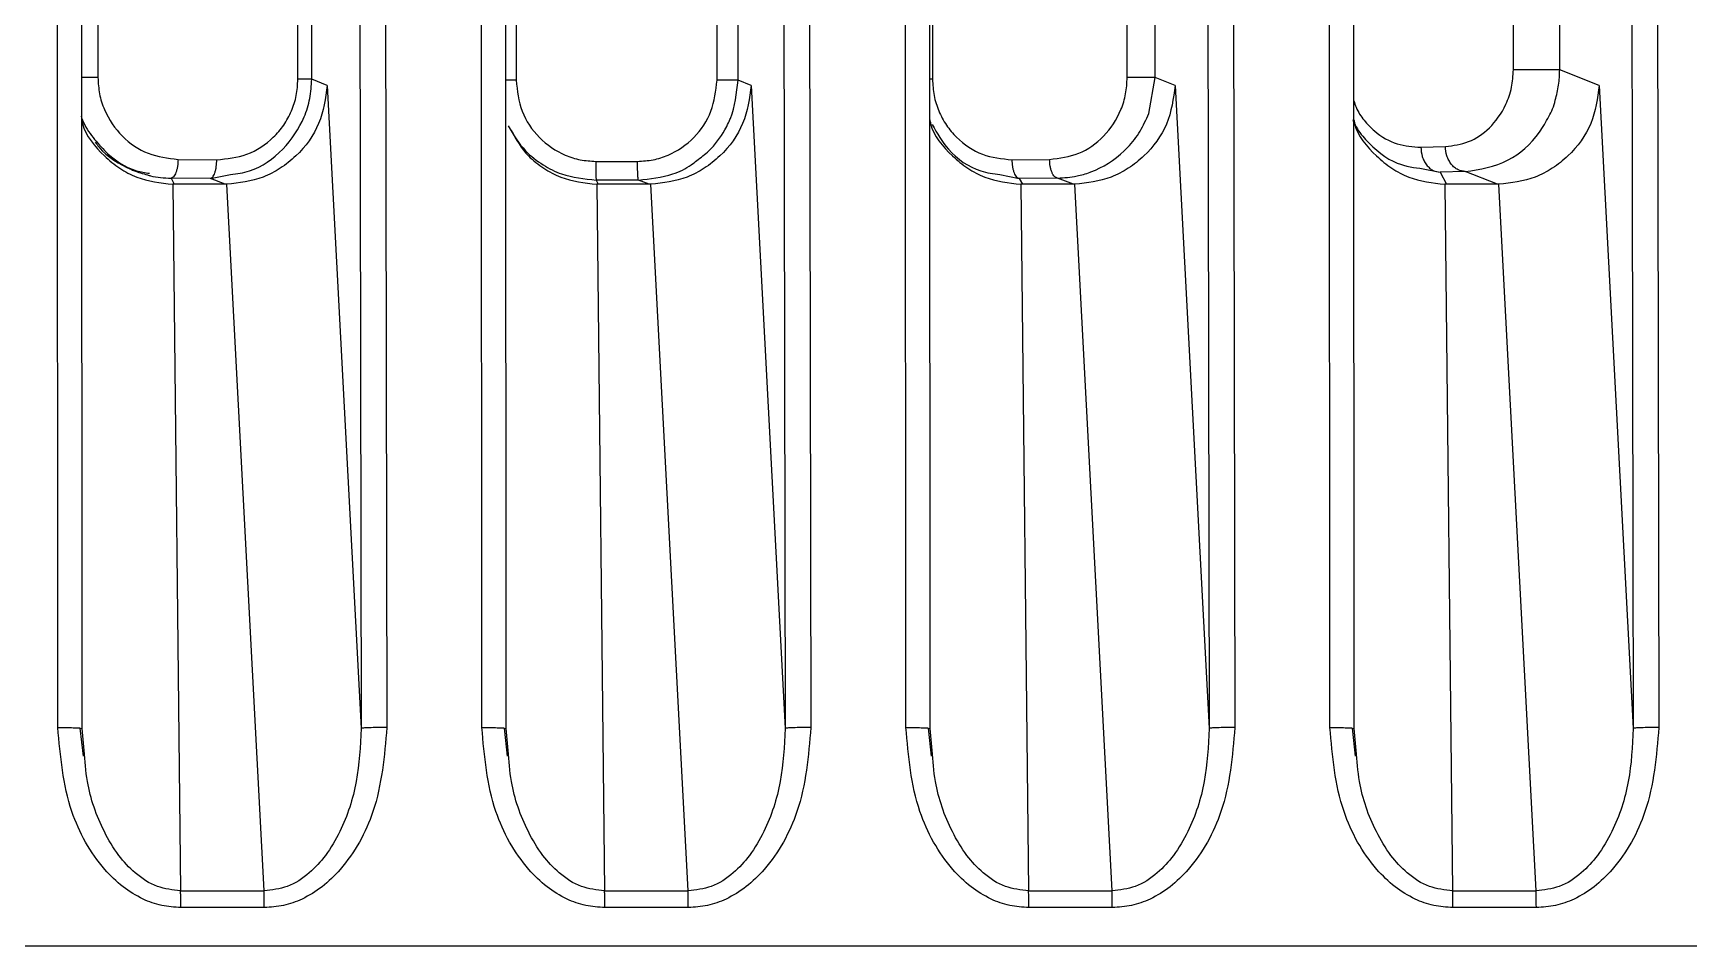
# Model space of a CAD drawing. Header units: millimetres. Extents: x 0 to 297, y 0 to 210.
# Drawn here: x 157.1 to 161.524, y 182.72 to 185.159 of the extents above; entities that cross this region are included whole.
import ezdxf

# ---------------------------------------------------------------- set-up
doc = ezdxf.new("R2010")
doc.units = ezdxf.units.MM
doc.layers.add('图框', color=7, linetype='Continuous')
doc.dimstyles.new('SLDDIMSTYLE0', dxfattribs={"dimtxt": 0.18, "dimasz": 1.016, "dimexe": 0, "dimexo": 0.0625, "dimgap": 0, "dimtad": 0, "dimtih": 1, "dimtoh": 1, "dimdec": 0, "dimrnd": 1e-09, "dimzin": 0, "dimdsep": 46, "dimtxsty": 'Standard', "dimblk1": 'DOT', "dimblk2": 'DOT', "dimsah": 1, "dimcen": 0.09, "dimadec": 0, "dimazin": 0, "dimtfac": 1.016, "dimtdec": 0, "dimtofl": 0, "dimtmove": 0, "dimatfit": 3, "dimldrblk": 'DOT', "dimfxl": 1, "dimfrac": 2, "dimtolj": 1, "dimtzin": 0, "dimarcsym": 0})

# ---------------------------------------------------------------- blocks, each defined once
blk = doc.blocks.new('_Dot')
at = {"color": 0, "linetype": 'ByBlock', "lineweight": -2}
blk.add_line((-0.5, 0), (-1, 0), dxfattribs=at)
at = {"color": 0, "linetype": 'ByBlock', "const_width": 0.5}
blk.add_lwpolyline([(-0.25, 0, 1), (0.25, 0, 1)], format="xyb", close=True, dxfattribs=at)

msp = doc.modelspace()

# ---------------------------------------------------------------- linework, layer by layer
at = {"color": 7, "linetype": 'Continuous', "lineweight": 25}
for p, q in [((157.2736, 186.5423), (157.2736, 185.04)), ((160.0233, 185.04), (160.0233, 186.5423)), ((160.0983, 185.04), (160.0983, 186.5423)), ((157.8078, 185.0353), (157.8078, 186.5287)), ((157.8446, 185.0353), (157.8446, 186.5287)), ((159.5031, 186.5287), (159.5031, 185.0353)), ((158.3908, 186.4791), (158.3908, 185.0329)), ((158.9274, 185.0329), (158.9274, 186.4791)), ((158.9835, 185.0329), (158.9835, 186.4791)), ((161.0549, 185.0608), (161.0549, 186.4845)), ((161.1787, 185.0608), (161.1787, 186.4845)), ((157.1665, 183.3033), (157.1655, 185.9328)), ((157.231, 183.3009), (157.23, 185.9305)), ((157.9718, 185.9305), (157.9766, 183.3009)), ((158.0405, 185.9328), (158.0453, 183.3033)), ((158.2992, 183.3033), (158.2982, 185.9328)), ((158.3638, 183.3009), (158.3628, 185.9305)), ((159.1045, 185.9305), (159.1094, 183.3009)), ((159.1732, 185.9328), (159.1781, 183.3033)), ((159.432, 183.3033), (159.431, 185.9328)), ((159.4965, 183.3009), (159.4955, 185.9305)), ((160.2373, 185.9305), (160.2421, 183.3009)), ((160.306, 185.9328), (160.3108, 183.3033)), ((160.5647, 183.3033), (160.5637, 185.9328)), ((160.6293, 183.3009), (160.6283, 185.9305)), ((161.37, 185.9305), (161.3749, 183.3009)), ((161.4387, 185.9328), (161.4436, 183.3033)), ((157.8859, 185.0189), (157.8446, 185.0353)), ((159.0187, 185.0189), (158.9835, 185.0329)), ((159.5031, 185.0353), (159.4959, 185.0353)), ((160.0808, 184.9437), (160.0983, 185.04)), ((160.1514, 185.0189), (160.0983, 185.04)), ((161.2842, 185.0189), (161.1787, 185.0608)), ((157.8859, 185.0189), (157.9766, 183.3009)), ((159.0187, 185.0189), (159.1094, 183.3009)), ((160.1514, 185.0189), (160.2421, 183.3009)), ((161.2842, 185.0189), (161.3749, 183.3009)), ((160.8076, 184.8535), (160.8734, 184.8553)), ((157.4875, 184.8212), (157.591, 184.8203)), ((158.6038, 184.816), (158.7151, 184.816)), ((159.7151, 184.8203), (159.8159, 184.8212)), ((157.4689, 184.7712), (157.4776, 184.7546)), ((157.5741, 184.7703), (157.4689, 184.7712)), ((157.5741, 184.7703), (157.6278, 184.7806)), ((157.6138, 184.7546), (157.5741, 184.7703)), ((158.6044, 184.766), (158.6103, 184.7546)), ((158.7177, 184.766), (158.6044, 184.766)), ((158.7177, 184.766), (158.7169, 184.7694)), ((158.7465, 184.7546), (158.7177, 184.766)), ((159.683, 184.7805), (159.7349, 184.7703)), ((159.8373, 184.7712), (159.7349, 184.7703)), ((159.7349, 184.7703), (159.7431, 184.7546)), ((159.8793, 184.7546), (159.8373, 184.7712)), ((160.8139, 184.7964), (160.859, 184.7869)), ((160.9263, 184.7886), (160.859, 184.7869)), ((160.859, 184.7869), (160.8758, 184.7546)), ((161.0121, 184.7546), (160.9263, 184.7886)), ((157.4737, 184.7546), (157.4943, 182.8669)), ((157.4776, 184.7546), (157.4737, 184.7546)), ((157.6138, 184.7546), (157.4776, 184.7546)), ((157.6176, 184.7546), (157.6138, 184.7546)), ((157.7173, 182.8669), (157.6176, 184.7546)), ((158.6065, 184.7546), (158.6271, 182.8669)), ((158.6103, 184.7546), (158.6065, 184.7546)), ((158.7465, 184.7546), (158.6103, 184.7546)), ((158.7504, 184.7546), (158.7465, 184.7546)), ((158.85, 182.8669), (158.7504, 184.7546)), ((159.7392, 184.7546), (159.7599, 182.8669)), ((159.7431, 184.7546), (159.7392, 184.7546)), ((159.8793, 184.7546), (159.7431, 184.7546)), ((159.8831, 184.7546), (159.8793, 184.7546)), ((159.9828, 182.8669), (159.8831, 184.7546)), ((160.872, 184.7546), (160.8926, 182.8669)), ((160.8758, 184.7546), (160.872, 184.7546)), ((161.0121, 184.7546), (160.8758, 184.7546)), ((161.0159, 184.7546), (161.0121, 184.7546)), ((161.1155, 182.8669), (161.0159, 184.7546)), ((157.2349, 183.2268), (157.2265, 183.3018)), ((157.2265, 183.3018), (157.231, 183.3009)), ((157.237, 183.2422), (157.231, 183.3009)), ((158.3592, 183.3018), (158.3638, 183.3009)), ((158.3677, 183.2268), (158.3593, 183.3018)), ((158.3698, 183.2422), (158.3638, 183.3009)), ((159.492, 183.3018), (159.4965, 183.3009)), ((159.5004, 183.2268), (159.4921, 183.3018)), ((159.5025, 183.2422), (159.4965, 183.3009)), ((160.6247, 183.3018), (160.6293, 183.3009)), ((160.6332, 183.2268), (160.6248, 183.3018)), ((160.6353, 183.2422), (160.6293, 183.3009)), ((157.4943, 182.8669), (157.7173, 182.8669)), ((158.6271, 182.8669), (158.85, 182.8669)), ((159.7599, 182.8669), (159.9828, 182.8669)), ((160.8926, 182.8669), (161.1155, 182.8669)), ((157.7179, 182.822), (157.495, 182.822)), ((158.8506, 182.822), (158.6277, 182.822)), ((159.9834, 182.822), (159.7605, 182.822)), ((161.1162, 182.822), (160.8932, 182.822)), ((154.0851, 182.7198), (163.3935, 182.7198))]:
    msp.add_line(p, q, dxfattribs=at)
for points, knots in [([(157.2736, 185.04), (157.2696, 185.04), (157.2617, 185.04), (157.2488, 185.04), (157.2381, 185.04), (157.2323, 185.04), (157.2303, 185.04)], [0, 0, 0, 0, 0.284575, 0.569149, 0.853724, 1, 1, 1, 1]), ([(157.2736, 185.04), (157.2744, 185.0253), (157.2761, 184.9957), (157.2943, 184.9396), (157.3353, 184.8797), (157.4056, 184.8313), (157.4602, 184.8246), (157.4875, 184.8212)], [0, 0, 0, 0, 0.124677, 0.250734, 0.500464, 0.750405, 1, 1, 1, 1]), ([(157.591, 184.8203), (157.6184, 184.8231), (157.6733, 184.8285), (157.7339, 184.8687), (157.771, 184.912), (157.7917, 184.9501), (157.8053, 184.9917), (157.8069, 185.0208), (157.8078, 185.0353)], [0, 0, 0, 0, 0.249515, 0.498621, 0.624218, 0.749131, 0.874534, 1, 1, 1, 1]), ([(157.6278, 184.7806), (157.645, 184.7829), (157.697, 184.7898), (157.7708, 184.844), (157.8208, 184.9171), (157.8416, 184.9837), (157.8436, 185.0181), (157.8446, 185.0353)], [0, 0, 0, 0, 0.145203, 0.438386, 0.720191, 0.860333, 1, 1, 1, 1]), ([(158.3908, 185.0329), (158.3874, 185.0329), (158.3805, 185.0329), (158.371, 185.0329), (158.3656, 185.0329), (158.3631, 185.0329)], [0, 0, 0, 0, 0.355414, 0.710828, 1, 1, 1, 1]), ([(158.3908, 185.0329), (158.394, 185.0046), (158.4003, 184.9481), (158.4493, 184.8759), (158.5082, 184.8357), (158.5618, 184.8184), (158.5898, 184.8168), (158.6038, 184.816)], [0, 0, 0, 0, 0.25112, 0.501399, 0.750476, 0.875316, 1, 1, 1, 1]), ([(158.7151, 184.816), (158.7291, 184.8168), (158.757, 184.8184), (158.8106, 184.8357), (158.8692, 184.8759), (158.9179, 184.9482), (158.9242, 185.0046), (158.9274, 185.0329)], [0, 0, 0, 0, 0.12467, 0.249567, 0.498646, 0.748922, 1, 1, 1, 1]), ([(158.8732, 184.8183), (158.8844, 184.8265), (158.9144, 184.8486), (158.9409, 184.8856), (158.957, 184.9164), (158.9758, 184.9586), (158.9799, 184.9979), (158.9835, 185.0329)], [0, 0, 0, 0, 0.166278, 0.446883, 0.533495, 0.584078, 1, 1, 1, 1]), ([(159.5031, 185.0353), (159.5039, 185.0208), (159.5055, 184.9917), (159.5188, 184.9501), (159.5392, 184.912), (159.5755, 184.8687), (159.6348, 184.8285), (159.6883, 184.8231), (159.7151, 184.8203)], [0, 0, 0, 0, 0.125483, 0.250913, 0.375807, 0.501424, 0.750522, 1, 1, 1, 1]), ([(159.8159, 184.8212), (159.8424, 184.8246), (159.8955, 184.8313), (159.9636, 184.8797), (160.0033, 184.9396), (160.0208, 184.9957), (160.0224, 185.0253), (160.0233, 185.04)], [0, 0, 0, 0, 0.249626, 0.499572, 0.749306, 0.875338, 1, 1, 1, 1]), ([(160.8734, 184.8553), (160.8944, 184.8582), (160.9364, 184.864), (160.9921, 184.9015), (161.0307, 184.9531), (161.0517, 185.0108), (161.0539, 185.0448), (161.0549, 185.0608)], [0, 0, 0, 0, 0.253559, 0.506661, 0.756318, 0.884671, 1, 1, 1, 1]), ([(161.1668, 184.9796), (161.1702, 184.9929), (161.1771, 185.0189), (161.1781, 185.047), (161.1787, 185.0608)], [0, 0, 0, 0, 0.508451, 1, 1, 1, 1]), ([(157.8859, 185.0189), (157.8812, 184.9843), (157.8718, 184.9153), (157.8178, 184.8408), (157.7621, 184.7969), (157.7015, 184.7647), (157.6508, 184.7586), (157.6176, 184.7546)], [0, 0, 0, 0, 0.262178, 0.521621, 0.647706, 0.769298, 1, 1, 1, 1]), ([(159.0187, 185.0189), (159.0139, 184.9843), (159.0045, 184.9153), (158.9506, 184.8408), (158.8948, 184.7969), (158.8343, 184.7647), (158.7836, 184.7586), (158.7504, 184.7546)], [0, 0, 0, 0, 0.262178, 0.521621, 0.647706, 0.769298, 1, 1, 1, 1]), ([(160.1514, 185.0189), (160.1465, 184.9836), (160.137, 184.9146), (160.0828, 184.8403), (160.0276, 184.7969), (159.967, 184.7647), (159.9163, 184.7586), (159.8831, 184.7546)], [0, 0, 0, 0, 0.267098, 0.521756, 0.647806, 0.769364, 1, 1, 1, 1]), ([(161.2842, 185.0189), (161.2795, 184.9843), (161.27, 184.9153), (161.2161, 184.8408), (161.1604, 184.7969), (161.0998, 184.7647), (161.0491, 184.7586), (161.0159, 184.7546)], [0, 0, 0, 0, 0.262178, 0.521621, 0.647706, 0.769298, 1, 1, 1, 1]), ([(159.8373, 184.7712), (159.8547, 184.7724), (159.8842, 184.7743), (159.9159, 184.7838), (159.932, 184.79), (159.9688, 184.8056), (160.0147, 184.8381), (160.059, 184.8946), (160.0736, 184.9276), (160.0808, 184.9437)], [0, 0, 0, 0, 0.167995, 0.284882, 0.318379, 0.33522, 0.67088, 0.839906, 1, 1, 1, 1]), ([(160.6286, 184.9774), (160.6305, 184.9717), (160.6369, 184.952), (160.656, 184.9243), (160.6919, 184.8868), (160.7447, 184.8579), (160.7865, 184.855), (160.8076, 184.8535)], [0, 0, 0, 0, 0.06054, 0.209853, 0.369877, 0.683216, 1, 1, 1, 1]), ([(160.9263, 184.7886), (160.9655, 184.7949), (161.0391, 184.8069), (161.1123, 184.8711), (161.1493, 184.9333), (161.1632, 184.9633), (161.1668, 184.9795), (161.1668, 184.9796)], [0, 0, 0, 0, 0.395824, 0.742726, 0.878548, 0.998826, 1, 1, 1, 1]), ([(157.2285, 184.9367), (157.229, 184.9351), (157.235, 184.9162), (157.2558, 184.8842), (157.3009, 184.8318), (157.3546, 184.7923), (157.3998, 184.7859), (157.4117, 184.7842)], [0, 0, 0, 0, 0.019344, 0.230682, 0.440092, 0.853004, 1, 1, 1, 1]), ([(157.2285, 184.9367), (157.2296, 184.9302), (157.2363, 184.8898), (157.2764, 184.841), (157.3301, 184.7969), (157.39, 184.7647), (157.4406, 184.7586), (157.4737, 184.7546)], [0, 0, 0, 0, 0.06384, 0.393025, 0.553004, 0.707282, 1, 1, 1, 1]), ([(158.3693, 184.9105), (158.3833, 184.8871), (158.4078, 184.8463), (158.4606, 184.8062), (158.5232, 184.7741), (158.573, 184.7692), (158.6044, 184.766)], [0, 0, 0, 0, 0.279581, 0.487755, 0.677427, 1, 1, 1, 1]), ([(158.3773, 184.8986), (158.391, 184.8744), (158.4131, 184.8354), (158.4633, 184.797), (158.5226, 184.7646), (158.5733, 184.7586), (158.6065, 184.7546)], [0, 0, 0, 0, 0.2993974, 0.4840542, 0.6621302, 1, 1, 1, 1]), ([(159.4959, 184.927), (159.4965, 184.9237), (159.5032, 184.8867), (159.5421, 184.841), (159.5956, 184.7969), (159.6556, 184.7647), (159.7061, 184.7586), (159.7392, 184.7546)], [0, 0, 0, 0, 0.033213, 0.373168, 0.538381, 0.697706, 1, 1, 1, 1]), ([(159.5023, 184.9143), (159.5155, 184.8912), (159.5463, 184.8375), (159.615, 184.79), (159.6658, 184.7829), (159.683, 184.7805)], [0, 0, 0, 0, 0.331553, 0.773281, 1, 1, 1, 1]), ([(160.6256, 184.9267), (160.6277, 184.9222), (160.6367, 184.9024), (160.6734, 184.8565), (160.7355, 184.806), (160.7905, 184.7993), (160.8139, 184.7964)], [0, 0, 0, 0, 0.053949, 0.237639, 0.676455, 1, 1, 1, 1]), ([(160.6287, 184.927), (160.6293, 184.9237), (160.6359, 184.8867), (160.6749, 184.841), (160.7283, 184.7969), (160.7883, 184.7647), (160.8389, 184.7586), (160.872, 184.7546)], [0, 0, 0, 0, 0.033213, 0.373168, 0.538381, 0.697706, 1, 1, 1, 1]), ([(157.2664, 184.867), (157.2696, 184.8627), (157.2944, 184.8298), (157.3327, 184.8068), (157.3789, 184.787), (157.3936, 184.7831), (157.4062, 184.7797)], [0, 0, 0, 0, 0.093318, 0.72546, 0.764846, 1, 1, 1, 1]), ([(160.8076, 184.8535), (160.8083, 184.8452), (160.8095, 184.8324), (160.816, 184.817), (160.8226, 184.8064), (160.8308, 184.7978), (160.8427, 184.7894), (160.8526, 184.7879), (160.859, 184.7869)], [0, 0, 0, 0, 0.239624, 0.368454, 0.499969, 0.631488, 0.760331, 1, 1, 1, 1]), ([(160.9263, 184.7886), (160.9197, 184.7896), (160.9095, 184.7911), (160.8973, 184.7995), (160.8888, 184.8081), (160.882, 184.8187), (160.8753, 184.8341), (160.8741, 184.8469), (160.8734, 184.8553)], [0, 0, 0, 0, 0.239639, 0.368477, 0.5, 0.631523, 0.760361, 1, 1, 1, 1]), ([(157.4875, 184.8212), (157.4872, 184.815), (157.4868, 184.8054), (157.4844, 184.7939), (157.482, 184.786), (157.4791, 184.7795), (157.4748, 184.7732), (157.4712, 184.772), (157.4689, 184.7712)], [0, 0, 0, 0, 0.23972, 0.368529, 0.499999, 0.631469, 0.760279, 1, 1, 1, 1]), ([(157.5741, 184.7703), (157.5762, 184.7711), (157.5794, 184.7723), (157.5833, 184.7786), (157.586, 184.7851), (157.5882, 184.793), (157.5903, 184.8045), (157.5907, 184.8141), (157.591, 184.8203)], [0, 0, 0, 0, 0.239736, 0.368548, 0.500017, 0.631483, 0.760288, 1, 1, 1, 1]), ([(158.6038, 184.816), (158.6038, 184.8098), (158.6038, 184.8003), (158.6039, 184.7887), (158.6039, 184.7808), (158.604, 184.7743), (158.6042, 184.768), (158.6043, 184.7668), (158.6044, 184.766)], [0, 0, 0, 0, 0.239755, 0.368557, 0.500011, 0.631463, 0.760261, 1, 1, 1, 1]), ([(158.7169, 184.7694), (158.7168, 184.7695), (158.7166, 184.7703), (158.7163, 184.7745), (158.7159, 184.7807), (158.7155, 184.7888), (158.7152, 184.8003), (158.7152, 184.8098), (158.7151, 184.816)], [0, 0, 0, 0, 0.0368411, 0.2000141, 0.3665498, 0.5330869, 0.6962637, 1, 1, 1, 1]), ([(158.7177, 184.766), (158.7487, 184.7694), (158.7981, 184.7749), (158.8496, 184.7986), (158.8684, 184.8143), (158.8732, 184.8183)], [0, 0, 0, 0, 0.559467, 0.888362, 1, 1, 1, 1]), ([(159.7151, 184.8203), (159.7154, 184.8141), (159.7159, 184.8045), (159.7184, 184.793), (159.7209, 184.7851), (159.7241, 184.7786), (159.7286, 184.7723), (159.7324, 184.7711), (159.7349, 184.7703)], [0, 0, 0, 0, 0.239713, 0.368518, 0.4999848, 0.6314537, 0.7602651, 1, 1, 1, 1]), ([(159.8373, 184.7712), (159.8347, 184.772), (159.8306, 184.7732), (159.8256, 184.7795), (159.8222, 184.786), (159.8194, 184.7939), (159.8167, 184.8054), (159.8162, 184.815), (159.8159, 184.8212)], [0, 0, 0, 0, 0.23972, 0.368529, 0.5, 0.63147, 0.76028, 1, 1, 1, 1]), ([(157.4062, 184.7797), (157.4088, 184.7789), (157.4289, 184.7724), (157.4502, 184.7718), (157.4689, 184.7712)], [0, 0, 0, 0, 0.126869, 1, 1, 1, 1]), ([(157.495, 182.822), (157.4778, 182.8232), (157.443, 182.8254), (157.3901, 182.8448), (157.338, 182.877), (157.264, 182.9489), (157.185, 183.0912), (157.1731, 183.227), (157.1665, 183.3033)], [0, 0, 0, 0, 0.080493, 0.162989, 0.261089, 0.365953, 0.644098, 1, 1, 1, 1]), ([(157.1665, 183.3033), (157.1751, 183.3032), (157.1924, 183.3032), (157.213, 183.3026), (157.2249, 183.3021), (157.2264, 183.3018), (157.2265, 183.3018)], [0, 0, 0, 0, 0.330289, 0.660579, 0.990868, 1, 1, 1, 1]), ([(158.0453, 183.3033), (158.0388, 183.227), (158.0272, 183.0912), (157.9485, 182.9488), (157.8747, 182.877), (157.8227, 182.8448), (157.7699, 182.8254), (157.7351, 182.8232), (157.7179, 182.822)], [0, 0, 0, 0, 0.356038, 0.63426, 0.738873, 0.837, 0.91944, 1, 1, 1, 1]), ([(158.6277, 182.822), (158.6105, 182.8232), (158.5758, 182.8254), (158.5229, 182.8448), (158.4708, 182.877), (158.3968, 182.9488), (158.3178, 183.0912), (158.3059, 183.227), (158.2992, 183.3033)], [0, 0, 0, 0, 0.080435, 0.162868, 0.260969, 0.365825, 0.644122, 1, 1, 1, 1]), ([(158.2992, 183.3033), (158.3079, 183.3032), (158.3251, 183.3032), (158.3458, 183.3026), (158.3576, 183.3021), (158.3592, 183.3018), (158.3592, 183.3018)], [0, 0, 0, 0, 0.330289, 0.660578, 0.990867, 1, 1, 1, 1]), ([(159.1781, 183.3033), (159.1716, 183.227), (159.16, 183.0912), (159.0813, 182.9489), (159.0076, 182.8771), (158.9555, 182.8448), (158.9026, 182.8254), (158.8678, 182.8232), (158.8506, 182.822)], [0, 0, 0, 0, 0.356071, 0.633905, 0.738722, 0.837039, 0.919457, 1, 1, 1, 1]), ([(159.7605, 182.822), (159.7433, 182.8232), (159.7085, 182.8254), (159.6556, 182.8448), (159.6035, 182.877), (159.5295, 182.9489), (159.4505, 183.0912), (159.4387, 183.227), (159.432, 183.3033)], [0, 0, 0, 0, 0.080493, 0.162989, 0.261089, 0.365953, 0.644098, 1, 1, 1, 1]), ([(159.432, 183.3033), (159.4406, 183.3032), (159.4579, 183.3032), (159.4785, 183.3026), (159.4904, 183.3021), (159.4919, 183.3018), (159.492, 183.3018)], [0, 0, 0, 0, 0.330289, 0.660579, 0.990868, 1, 1, 1, 1]), ([(160.3108, 183.3033), (160.3043, 183.227), (160.2927, 183.0912), (160.214, 182.9488), (160.1403, 182.877), (160.0883, 182.8448), (160.0354, 182.8254), (160.0006, 182.8232), (159.9834, 182.822)], [0, 0, 0, 0, 0.3560379, 0.6342598, 0.7388728, 0.8369997, 0.91944, 1, 1, 1, 1]), ([(160.8932, 182.822), (160.876, 182.8232), (160.8412, 182.8254), (160.7884, 182.8448), (160.7362, 182.877), (160.6623, 182.9489), (160.5833, 183.0912), (160.5714, 183.227), (160.5647, 183.3033)], [0, 0, 0, 0, 0.080493, 0.162989, 0.261089, 0.365953, 0.644098, 1, 1, 1, 1]), ([(160.5647, 183.3033), (160.5734, 183.3032), (160.5906, 183.3032), (160.6113, 183.3026), (160.6231, 183.3021), (160.6247, 183.3018), (160.6247, 183.3018)], [0, 0, 0, 0, 0.3302894, 0.6605787, 0.9908681, 1, 1, 1, 1]), ([(161.4436, 183.3033), (161.4371, 183.227), (161.4255, 183.0912), (161.3468, 182.9488), (161.273, 182.877), (161.221, 182.8448), (161.1682, 182.8254), (161.1334, 182.8232), (161.1162, 182.822)], [0, 0, 0, 0, 0.3560379, 0.6342598, 0.7388728, 0.8369997, 0.91944, 1, 1, 1, 1]), ([(157.9766, 183.3009), (157.9743, 183.2534), (157.9698, 183.1587), (157.9325, 183.0437), (157.8852, 182.9632), (157.8386, 182.912), (157.7827, 182.8745), (157.7384, 182.8693), (157.7173, 182.8669)], [0, 0, 0, 0, 0.258102, 0.513375, 0.647572, 0.762437, 0.887094, 1, 1, 1, 1]), ([(159.1094, 183.3009), (159.1071, 183.2534), (159.1026, 183.1587), (159.0653, 183.0437), (159.0179, 182.9631), (158.9714, 182.912), (158.9155, 182.8745), (158.8711, 182.8693), (158.85, 182.8669)], [0, 0, 0, 0, 0.258123, 0.513428, 0.647613, 0.762465, 0.887109, 1, 1, 1, 1]), ([(160.2421, 183.3009), (160.2399, 183.2534), (160.2353, 183.1587), (160.198, 183.0437), (160.1507, 182.9632), (160.1042, 182.912), (160.0482, 182.8745), (160.0039, 182.8693), (159.9828, 182.8669)], [0, 0, 0, 0, 0.258102, 0.513375, 0.647572, 0.762437, 0.887094, 1, 1, 1, 1]), ([(161.3749, 183.3009), (161.3726, 183.2534), (161.3681, 183.1587), (161.3308, 183.0437), (161.2834, 182.9632), (161.2369, 182.912), (161.181, 182.8745), (161.1366, 182.8693), (161.1155, 182.8669)], [0, 0, 0, 0, 0.2581023, 0.5133754, 0.6475719, 0.7624375, 0.8870941, 1, 1, 1, 1]), ([(157.4943, 182.8669), (157.4732, 182.8693), (157.4288, 182.8745), (157.3726, 182.912), (157.3255, 182.9631), (157.2777, 183.0438), (157.244, 183.1395), (157.2389, 183.2144), (157.237, 183.2422)], [0, 0, 0, 0, 0.126404, 0.265975, 0.394565, 0.54483, 0.830679, 1, 1, 1, 1]), ([(158.6271, 182.8669), (158.606, 182.8693), (158.5616, 182.8745), (158.5054, 182.912), (158.4583, 182.9631), (158.4105, 183.0437), (158.3767, 183.1395), (158.3716, 183.2144), (158.3698, 183.2422)], [0, 0, 0, 0, 0.1263834, 0.2659356, 0.3945192, 0.5447914, 0.830665, 1, 1, 1, 1]), ([(159.7599, 182.8669), (159.7387, 182.8693), (159.6943, 182.8745), (159.6381, 182.912), (159.5911, 182.9631), (159.5432, 183.0438), (159.5095, 183.1395), (159.5044, 183.2144), (159.5025, 183.2422)], [0, 0, 0, 0, 0.126404, 0.265975, 0.394565, 0.54483, 0.830679, 1, 1, 1, 1]), ([(160.8926, 182.8669), (160.8715, 182.8693), (160.8271, 182.8745), (160.7709, 182.912), (160.7238, 182.9631), (160.676, 183.0438), (160.6422, 183.1395), (160.6372, 183.2144), (160.6353, 183.2422)], [0, 0, 0, 0, 0.1264036, 0.2659752, 0.3945649, 0.5448296, 0.8306789, 1, 1, 1, 1])]:
    msp.add_open_spline(points, degree=3, knots=knots, dxfattribs=at)
for points in [[(157.8446, 185.0353), (157.8439, 185.0353), (157.8424, 185.0353), (157.8341, 185.0353), (157.8225, 185.0353), (157.8127, 185.0353), (157.8078, 185.0353)], [(158.9835, 185.0329), (158.9831, 185.0329), (158.9824, 185.0329), (158.9786, 185.0329), (158.9731, 185.0329), (158.9659, 185.0329), (158.9573, 185.0329), (158.9478, 185.0329), (158.9376, 185.0329), (158.9308, 185.0329), (158.9274, 185.0329)], [(160.0983, 185.04), (160.0978, 185.04), (160.0967, 185.04), (160.0911, 185.04), (160.0829, 185.04), (160.0724, 185.04), (160.0604, 185.04), (160.0476, 185.04), (160.0348, 185.04), (160.0271, 185.04), (160.0233, 185.04)], [(161.1787, 185.0608), (161.1776, 185.0608), (161.1756, 185.0608), (161.1643, 185.0608), (161.1482, 185.0608), (161.1284, 185.0608), (161.107, 185.0608), (161.0861, 185.0608), (161.0675, 185.0608), (161.0591, 185.0608), (161.0549, 185.0608)], [(158.0453, 183.3033), (158.0367, 183.3032), (158.0194, 183.3032), (157.997, 183.3026), (157.9809, 183.3018), (157.978, 183.3012), (157.9766, 183.3009)], [(159.1781, 183.3033), (159.1694, 183.3032), (159.1521, 183.3032), (159.1298, 183.3026), (159.1137, 183.3018), (159.1108, 183.3012), (159.1094, 183.3009)], [(160.3108, 183.3033), (160.3022, 183.3032), (160.2849, 183.3032), (160.2626, 183.3026), (160.2464, 183.3018), (160.2436, 183.3012), (160.2421, 183.3009)], [(161.4436, 183.3033), (161.4349, 183.3032), (161.4176, 183.3032), (161.3953, 183.3026), (161.3792, 183.3018), (161.3763, 183.3012), (161.3749, 183.3009)], [(157.495, 182.822), (157.4949, 182.8262), (157.4949, 182.8345), (157.4948, 182.8464), (157.4946, 182.8575), (157.4944, 182.8638), (157.4943, 182.8669)], [(157.7179, 182.822), (157.7179, 182.8262), (157.7179, 182.8345), (157.7177, 182.8464), (157.7175, 182.8575), (157.7174, 182.8638), (157.7173, 182.8669)], [(158.6277, 182.822), (158.6277, 182.8262), (158.6277, 182.8345), (158.6276, 182.8464), (158.6274, 182.8575), (158.6272, 182.8638), (158.6271, 182.8669)], [(158.8506, 182.822), (158.8506, 182.8262), (158.8506, 182.8345), (158.8505, 182.8464), (158.8503, 182.8575), (158.8501, 182.8638), (158.85, 182.8669)], [(159.7605, 182.822), (159.7605, 182.8262), (159.7604, 182.8345), (159.7603, 182.8464), (159.7601, 182.8575), (159.7599, 182.8638), (159.7599, 182.8669)], [(159.9834, 182.822), (159.9834, 182.8262), (159.9834, 182.8345), (159.9832, 182.8464), (159.983, 182.8575), (159.9829, 182.8638), (159.9828, 182.8669)], [(160.8932, 182.822), (160.8932, 182.8262), (160.8932, 182.8345), (160.8931, 182.8464), (160.8929, 182.8575), (160.8927, 182.8638), (160.8926, 182.8669)], [(161.1162, 182.822), (161.1162, 182.8262), (161.1161, 182.8345), (161.116, 182.8464), (161.1158, 182.8575), (161.1156, 182.8638), (161.1155, 182.8669)]]:
    msp.add_open_spline(points, degree=3, dxfattribs=at)

# ---------------------------------------------------------------- leaders
at = {"layer": '图框'}
msp.add_leader([(159.0465, 190.3734), (187.7759, 179.2146)], dimstyle='SLDDIMSTYLE0', dxfattribs=at)

doc.saveas('drawing.dxf')
